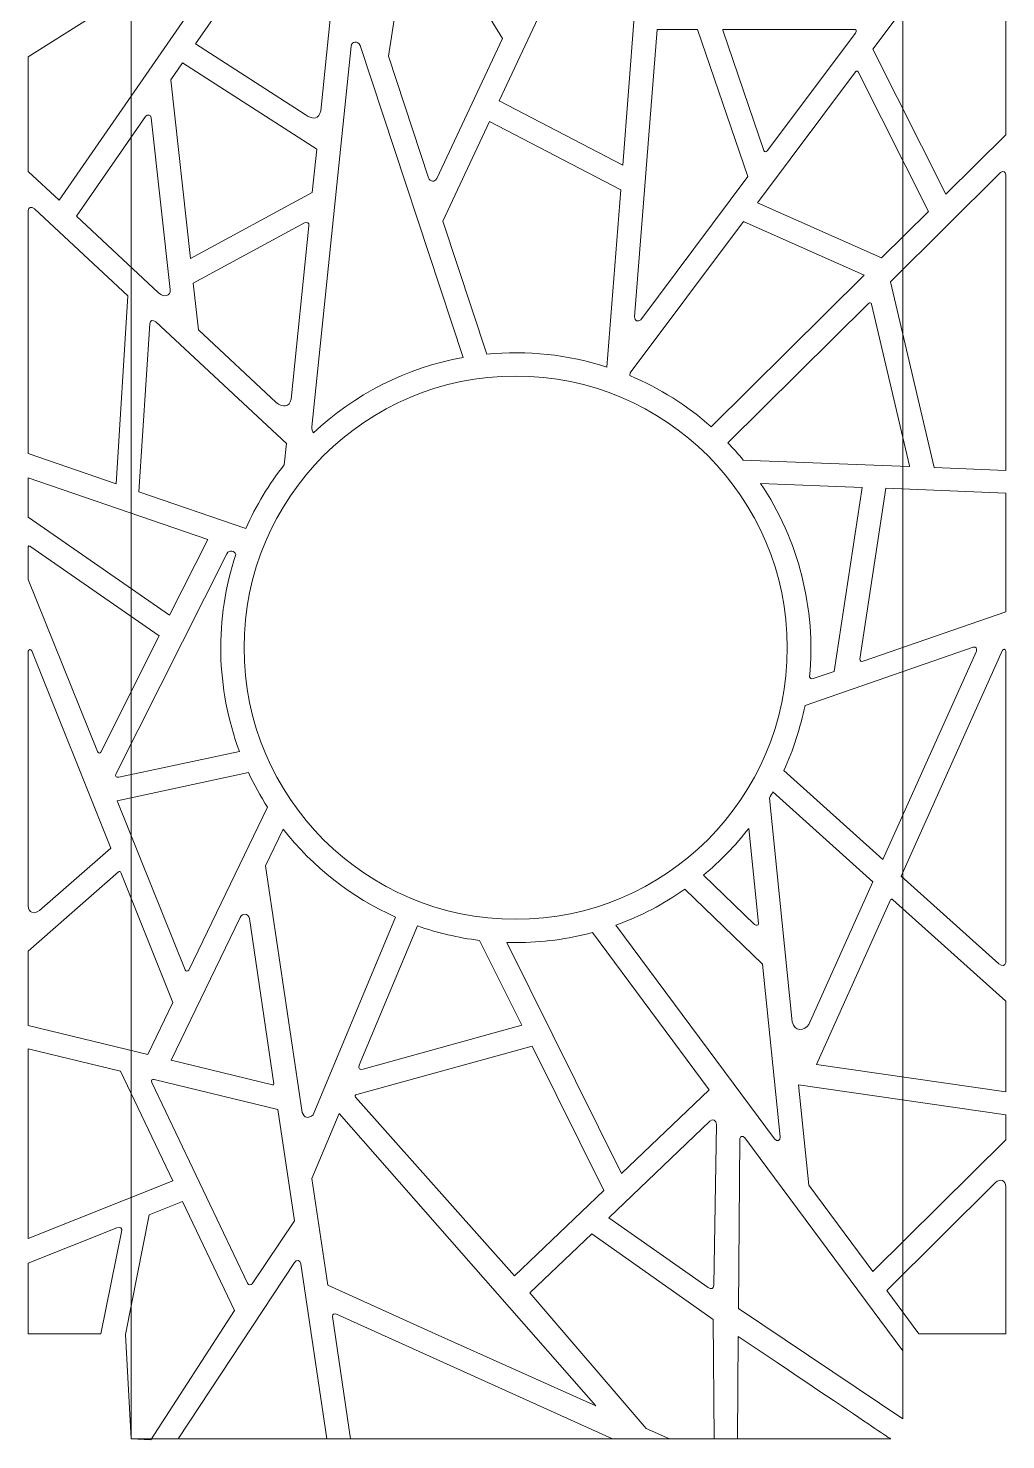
# Model space of a CAD drawing. Header units: centimetres. Extents: x -80 to 80, y -113 to 113.
# Drawn here: x 4.3 to 79.8, y -112.7 to -3.9 of the extents above; entities that cross this region are included whole.
import ezdxf

# ---------------------------------------------------------------- set-up
doc = ezdxf.new("R2010")
doc.units = ezdxf.units.CM
doc.header["$MEASUREMENT"] = 0
doc.layers.add('layer 1', color=7, linetype='Continuous')

msp = doc.modelspace()

# ---------------------------------------------------------------- linework, layer by layer
at = {"layer": 'layer 1', "color": 250, "lineweight": 9}
msp.add_open_spline([(70.87482, -112.66988), (70.87482, -112.66988), (12.30084, -112.66988), (12.30084, -112.66988), (12.30084, -112.66988), (12.30084, -112.66988), (12.30084, 112.73012), (12.30084, 112.73012), (12.30084, 112.73012), (12.30084, 112.73012), (71.80084, 112.73012), (71.80084, 112.73012), (71.80084, 112.73012), (71.80084, 112.73012), (71.80084, -111.11706), (71.80084, -111.11706)], degree=3, knots=[0, 0, 0, 0, 0.2, 0.2, 0.2, 0.2, 0.4, 0.4, 0.4, 0.4, 0.6, 0.6, 0.6, 0.6, 1, 1, 1, 1], dxfattribs=at)
at = {"layer": 'layer 1', "color": 240, "lineweight": 9}
for points, knots in [([(79.23345, 7.54505), (79.23345, 7.54505), (69.48706, -5.45759), (69.48706, -5.45759), (69.48706, -5.45759), (69.48706, -5.45759), (75.14016, -16.64645), (75.14016, -16.64645), (75.14016, -16.64645), (75.14016, -16.64645), (79.75113, -12.07595), (79.75113, -12.07595), (79.75113, -12.07595), (79.75113, -12.07595), (79.75113, 7.4638), (79.75113, 7.4638), (79.75113, 7.4638), (79.73594, 7.75729), (79.41804, 7.79895), (79.23345, 7.54505)], [0, 0, 0, 0, 0.166666667, 0.166666667, 0.166666667, 0.166666667, 0.333333333, 0.333333333, 0.333333333, 0.333333333, 0.5, 0.5, 0.5, 0.5, 0.666666667, 0.666666667, 0.666666667, 0.666666667, 1, 1, 1, 1]), ([(35.22221, -15.38343), (35.22221, -15.38343), (32.13041, -6.01917), (32.13041, -6.01917), (32.13041, -6.01917), (32.13041, -6.01917), (34.02014, 6.12269), (34.02014, 6.12269), (34.02014, 6.12269), (34.06151, 6.25449), (34.2033, 6.26389), (34.29043, 6.13308), (34.29043, 6.13308), (34.29043, 6.13308), (40.93044, -4.64004), (40.93044, -4.64004), (40.93044, -4.64004), (40.93044, -4.64004), (35.87281, -15.43941), (35.87281, -15.43941), (35.87281, -15.43941), (35.698, -15.74197), (35.35831, -15.70372), (35.22221, -15.38343)], [0, 0, 0, 0, 0.142857143, 0.142857143, 0.142857143, 0.142857143, 0.285714286, 0.285714286, 0.285714286, 0.285714286, 0.428571429, 0.428571429, 0.428571429, 0.428571429, 0.571428571, 0.571428571, 0.571428571, 0.571428571, 0.714285714, 0.714285714, 0.714285714, 0.714285714, 1, 1, 1, 1]), ([(47.07147, 4.20467), (47.07147, 4.20467), (40.67164, -9.46067), (40.67164, -9.46067), (40.67164, -9.46067), (40.67164, -9.46067), (50.20064, -14.4099), (50.20064, -14.4099), (50.20064, -14.4099), (50.20064, -14.4099), (51.09892, -2.99386), (51.09892, -2.99386), (51.09892, -2.99386), (51.09892, -2.99386), (47.33783, 4.18266), (47.33783, 4.18266), (47.33783, 4.18266), (47.25702, 4.33896), (47.11781, 4.30386), (47.07147, 4.20467)], [0, 0, 0, 0, 0.166666667, 0.166666667, 0.166666667, 0.166666667, 0.333333333, 0.333333333, 0.333333333, 0.333333333, 0.5, 0.5, 0.5, 0.5, 0.666666667, 0.666666667, 0.666666667, 0.666666667, 1, 1, 1, 1]), ([(26.91184, -10.21169), (26.91184, -10.21169), (27.66645, -2.88626), (27.66645, -2.88626), (27.66645, -2.88626), (27.66645, -2.88626), (21.99803, 1.78444), (21.99803, 1.78444), (21.99803, 1.78444), (21.99803, 1.78444), (17.26058, -5.06625), (17.26058, -5.06625), (17.26058, -5.06625), (17.26058, -5.06625), (25.71278, -10.50755), (25.71278, -10.50755), (25.71278, -10.50755), (26.37563, -10.95286), (26.77531, -10.85425), (26.91184, -10.21169)], [0, 0, 0, 0, 0.166666667, 0.166666667, 0.166666667, 0.166666667, 0.333333333, 0.333333333, 0.333333333, 0.333333333, 0.5, 0.5, 0.5, 0.5, 0.666666667, 0.666666667, 0.666666667, 0.666666667, 1, 1, 1, 1]), ([(6.73652, -17.12199), (6.73652, -17.12199), (16.672, -2.75456), (16.672, -2.75456), (16.672, -2.75456), (16.672, -2.75456), (13.64644, -0.17117), (13.64644, -0.17117), (13.64644, -0.17117), (13.64644, -0.17117), (4.35116, -6.05733), (4.35116, -6.05733), (4.35116, -6.05733), (4.35116, -6.05733), (4.35117, -14.89914), (4.35117, -14.89914), (4.35117, -14.89914), (4.35117, -14.89914), (6.73652, -17.12199), (6.73652, -17.12199)], [0, 0, 0, 0, 0.166666667, 0.166666667, 0.166666667, 0.166666667, 0.333333333, 0.333333333, 0.333333333, 0.333333333, 0.5, 0.5, 0.5, 0.5, 0.666666667, 0.666666667, 0.666666667, 0.666666667, 1, 1, 1, 1]), ([(51.10878, -26.11712), (51.10878, -26.11712), (52.85354, -3.9438), (52.85354, -3.9438), (52.85354, -3.9438), (52.85354, -3.9438), (55.97858, -3.94378), (55.97858, -3.94378), (55.97858, -3.94378), (55.97858, -3.94378), (59.8652, -15.2995), (59.8652, -15.2995), (59.8652, -15.2995), (59.8652, -15.2995), (51.5906, -26.33865), (51.5906, -26.33865), (51.5906, -26.33865), (51.33797, -26.49386), (51.12531, -26.46981), (51.10878, -26.11712)], [0, 0, 0, 0, 0.166666667, 0.166666667, 0.166666667, 0.166666667, 0.333333333, 0.333333333, 0.333333333, 0.333333333, 0.5, 0.5, 0.5, 0.5, 0.666666667, 0.666666667, 0.666666667, 0.666666667, 1, 1, 1, 1]), ([(57.91857, -4.00393), (57.91857, -4.00393), (61.0978, -13.2929), (61.0978, -13.2929), (61.0978, -13.2929), (61.14839, -13.39933), (61.2497, -13.4057), (61.35497, -13.312), (61.35497, -13.312), (61.35497, -13.312), (68.16815, -4.22259), (68.16815, -4.22259), (68.16815, -4.22259), (68.28325, -4.03719), (68.22527, -3.94425), (67.99422, -3.9438), (67.99422, -3.9438), (67.99422, -3.9438), (57.97001, -3.9438), (57.97001, -3.9438), (57.97001, -3.9438), (57.92545, -3.94603), (57.90833, -3.96607), (57.91857, -4.00393)], [0, 0, 0, 0, 0.142857143, 0.142857143, 0.142857143, 0.142857143, 0.285714286, 0.285714286, 0.285714286, 0.285714286, 0.428571429, 0.428571429, 0.428571429, 0.428571429, 0.571428571, 0.571428571, 0.571428571, 0.571428571, 0.714285714, 0.714285714, 0.714285714, 0.714285714, 1, 1, 1, 1]), ([(37.88691, -29.24184), (37.88691, -29.24184), (29.94071, -5.17963), (29.94071, -5.17963), (29.94071, -5.17963), (29.76286, -4.82074), (29.31034, -4.82624), (29.25737, -5.23645), (29.25737, -5.23645), (29.25737, -5.23645), (26.23374, -34.59178), (26.23374, -34.59178), (26.23374, -34.59178), (26.2218, -34.8011), (26.26747, -34.96108), (26.3538, -35.06591), (26.3538, -35.06591), (29.49114, -32.11153), (33.46746, -30.03819), (37.88691, -29.24184)], [0, 0, 0, 0, 0.166666667, 0.166666667, 0.166666667, 0.166666667, 0.333333333, 0.333333333, 0.333333333, 0.333333333, 0.5, 0.5, 0.5, 0.5, 0.666666667, 0.666666667, 0.666666667, 0.666666667, 1, 1, 1, 1]), ([(15.34964, -7.82964), (15.34964, -7.82964), (16.25418, -6.52155), (16.25418, -6.52155), (16.25418, -6.52155), (16.25418, -6.52155), (26.6055, -13.18549), (26.6055, -13.18549), (26.6055, -13.18549), (26.6055, -13.18549), (26.26046, -16.53506), (26.26046, -16.53506), (26.26046, -16.53506), (26.26046, -16.53506), (16.86761, -21.61422), (16.86761, -21.61422), (16.86761, -21.61422), (16.86761, -21.61422), (15.34964, -7.82964), (15.34964, -7.82964)], [0, 0, 0, 0, 0.166666667, 0.166666667, 0.166666667, 0.166666667, 0.333333333, 0.333333333, 0.333333333, 0.333333333, 0.5, 0.5, 0.5, 0.5, 0.666666667, 0.666666667, 0.666666667, 0.666666667, 1, 1, 1, 1]), ([(68.16291, -7.22412), (68.16291, -7.22412), (60.60362, -17.30899), (60.60362, -17.30899), (60.60362, -17.30899), (60.60362, -17.30899), (70.16876, -21.57416), (70.16876, -21.57416), (70.16876, -21.57416), (70.16876, -21.57416), (73.79021, -17.98451), (73.79021, -17.98451), (73.79021, -17.98451), (73.79021, -17.98451), (68.353, -7.22412), (68.353, -7.22412), (68.353, -7.22412), (68.30273, -7.141), (68.23356, -7.1373), (68.16291, -7.22412)], [0, 0, 0, 0, 0.166666667, 0.166666667, 0.166666667, 0.166666667, 0.333333333, 0.333333333, 0.333333333, 0.333333333, 0.5, 0.5, 0.5, 0.5, 0.666666667, 0.666666667, 0.666666667, 0.666666667, 1, 1, 1, 1]), ([(14.39664, -24.26029), (14.39664, -24.26029), (8.0666, -18.36144), (8.0666, -18.36144), (8.0666, -18.36144), (8.0666, -18.36144), (13.38747, -10.66706), (13.38747, -10.66706), (13.38747, -10.66706), (13.57004, -10.46958), (13.79412, -10.51387), (13.83863, -10.76472), (13.83863, -10.76472), (13.83863, -10.76472), (15.29672, -24.00526), (15.29672, -24.00526), (15.29672, -24.00526), (15.33978, -24.517), (14.8499, -24.66254), (14.39664, -24.26029)], [0, 0, 0, 0, 0.166666667, 0.166666667, 0.166666667, 0.166666667, 0.333333333, 0.333333333, 0.333333333, 0.333333333, 0.5, 0.5, 0.5, 0.5, 0.666666667, 0.666666667, 0.666666667, 0.666666667, 1, 1, 1, 1]), ([(48.97485, -29.98751), (48.97485, -29.98751), (50.05054, -16.31742), (50.05054, -16.31742), (50.05054, -16.31742), (50.05054, -16.31742), (39.92375, -11.05766), (39.92375, -11.05766), (39.92375, -11.05766), (39.92375, -11.05766), (36.32857, -18.73433), (36.32857, -18.73433), (36.32857, -18.73433), (36.32857, -18.73433), (39.71421, -28.98871), (39.71421, -28.98871), (39.71421, -28.98871), (42.82637, -28.6855), (45.99833, -29.02124), (48.97485, -29.98751)], [0, 0, 0, 0, 0.166666667, 0.166666667, 0.166666667, 0.166666667, 0.333333333, 0.333333333, 0.333333333, 0.333333333, 0.5, 0.5, 0.5, 0.5, 0.666666667, 0.666666667, 0.666666667, 0.666666667, 1, 1, 1, 1]), ([(79.34571, -14.99066), (79.34571, -14.99066), (70.85866, -23.40314), (70.85866, -23.40314), (70.85866, -23.40314), (70.85866, -23.40314), (74.23584, -37.74269), (74.23584, -37.74269), (74.23584, -37.74269), (74.23584, -37.74269), (79.75113, -37.96133), (79.75113, -37.96133), (79.75113, -37.96133), (79.75113, -37.96133), (79.75113, -15.16283), (79.75113, -15.16283), (79.75113, -15.16283), (79.73924, -14.91078), (79.5521, -14.82024), (79.34571, -14.99066)], [0, 0, 0, 0, 0.166666667, 0.166666667, 0.166666667, 0.166666667, 0.333333333, 0.333333333, 0.333333333, 0.333333333, 0.5, 0.5, 0.5, 0.5, 0.666666667, 0.666666667, 0.666666667, 0.666666667, 1, 1, 1, 1]), ([(4.35115, -17.91754), (4.35115, -17.91754), (4.35115, -36.66746), (4.35115, -36.66746), (4.35115, -36.66746), (4.35115, -36.66746), (11.12966, -38.99804), (11.12966, -38.99804), (11.12966, -38.99804), (11.12966, -38.99804), (12.038, -24.49841), (12.038, -24.49841), (12.038, -24.49841), (12.038, -24.49841), (4.83369, -17.78488), (4.83369, -17.78488), (4.83369, -17.78488), (4.58771, -17.58101), (4.36023, -17.64562), (4.35115, -17.91754)], [0, 0, 0, 0, 0.166666667, 0.166666667, 0.166666667, 0.166666667, 0.333333333, 0.333333333, 0.333333333, 0.333333333, 0.5, 0.5, 0.5, 0.5, 0.666666667, 0.666666667, 0.666666667, 0.666666667, 1, 1, 1, 1]), ([(25.66493, -18.86138), (25.66493, -18.86138), (17.07594, -23.50592), (17.07594, -23.50592), (17.07594, -23.50592), (17.07594, -23.50592), (17.4749, -27.12884), (17.4749, -27.12884), (17.4749, -27.12884), (17.4749, -27.12884), (23.46599, -32.71179), (23.46599, -32.71179), (23.46599, -32.71179), (23.97504, -33.14474), (24.52514, -33.07339), (24.61885, -32.47132), (24.61885, -32.47132), (24.61885, -32.47132), (25.99691, -19.09343), (25.99691, -19.09343), (25.99691, -19.09343), (26.00564, -18.85864), (25.89497, -18.78129), (25.66493, -18.86138)], [0, 0, 0, 0, 0.142857143, 0.142857143, 0.142857143, 0.142857143, 0.285714286, 0.285714286, 0.285714286, 0.285714286, 0.428571429, 0.428571429, 0.428571429, 0.428571429, 0.571428571, 0.571428571, 0.571428571, 0.571428571, 0.714285714, 0.714285714, 0.714285714, 0.714285714, 1, 1, 1, 1]), ([(57.0282, -34.59946), (57.0282, -34.59946), (68.82651, -22.90079), (68.82651, -22.90079), (68.82651, -22.90079), (68.82651, -22.90079), (59.52207, -18.75185), (59.52207, -18.75185), (59.52207, -18.75185), (59.52207, -18.75185), (50.76953, -30.42864), (50.76953, -30.42864), (50.76953, -30.42864), (50.76953, -30.42864), (50.75225, -30.64823), (50.75225, -30.64823), (50.75225, -30.64823), (53.06306, -31.61946), (55.17986, -32.96137), (57.0282, -34.59946)], [0, 0, 0, 0, 0.166666667, 0.166666667, 0.166666667, 0.166666667, 0.333333333, 0.333333333, 0.333333333, 0.333333333, 0.5, 0.5, 0.5, 0.5, 0.666666667, 0.666666667, 0.666666667, 0.666666667, 1, 1, 1, 1]), ([(59.49914, -37.15858), (59.49914, -37.15858), (72.28464, -37.66534), (72.28464, -37.66534), (72.28464, -37.66534), (72.3244, -37.6648), (72.3412, -37.64679), (72.33505, -37.6113), (72.33505, -37.6113), (72.33505, -37.6113), (69.39765, -25.13903), (69.39765, -25.13903), (69.39765, -25.13903), (69.35689, -25.02486), (69.25829, -25.00015), (69.15065, -25.09615), (69.15065, -25.09615), (69.15065, -25.09615), (58.31704, -35.83469), (58.31704, -35.83469), (58.31704, -35.83469), (58.72786, -36.26035), (59.12225, -36.702), (59.49914, -37.15858)], [0, 0, 0, 0, 0.142857143, 0.142857143, 0.142857143, 0.142857143, 0.285714286, 0.285714286, 0.285714286, 0.285714286, 0.428571429, 0.428571429, 0.428571429, 0.428571429, 0.571428571, 0.571428571, 0.571428571, 0.571428571, 0.714285714, 0.714285714, 0.714285714, 0.714285714, 1, 1, 1, 1]), ([(24.09859, -37.52331), (24.09859, -37.52331), (24.26632, -35.89363), (24.26632, -35.89363), (24.26632, -35.89363), (24.26632, -35.89363), (14.19354, -26.50709), (14.19354, -26.50709), (14.19354, -26.50709), (13.96954, -26.32431), (13.7518, -26.35661), (13.72639, -26.65742), (13.72639, -26.65742), (13.72639, -26.65742), (12.89176, -39.60388), (12.89176, -39.60388), (12.89176, -39.60388), (12.89176, -39.60388), (21.13124, -42.43684), (21.13124, -42.43684), (21.13124, -42.43684), (21.91326, -40.66937), (22.9138, -39.02008), (24.09859, -37.52331)], [0, 0, 0, 0, 0.142857143, 0.142857143, 0.142857143, 0.142857143, 0.285714286, 0.285714286, 0.285714286, 0.285714286, 0.428571429, 0.428571429, 0.428571429, 0.428571429, 0.571428571, 0.571428571, 0.571428571, 0.571428571, 0.714285714, 0.714285714, 0.714285714, 0.714285714, 1, 1, 1, 1]), ([(41.94629, -30.68054), (53.51471, -30.68054), (62.89629, -40.06215), (62.89629, -51.63054), (62.89629, -51.63054), (62.89629, -63.19894), (53.51471, -72.58054), (41.94629, -72.58054), (41.94629, -72.58054), (30.37787, -72.58054), (20.99629, -63.19894), (20.99629, -51.63054), (20.99629, -51.63054), (20.99629, -40.06215), (30.37787, -30.68054), (41.94629, -30.68054)], [0, 0, 0, 0, 0.2, 0.2, 0.2, 0.2, 0.4, 0.4, 0.4, 0.4, 0.6, 0.6, 0.6, 0.6, 1, 1, 1, 1]), ([(15.25118, -49.13363), (15.25118, -49.13363), (18.19481, -43.28142), (18.19481, -43.28142), (18.19481, -43.28142), (18.19481, -43.28142), (4.35115, -38.5217), (4.35115, -38.5217), (4.35115, -38.5217), (4.35115, -38.5217), (4.35116, -41.56201), (4.35116, -41.56201), (4.35116, -41.56201), (4.35116, -41.56201), (15.25118, -49.13363), (15.25118, -49.13363)], [0, 0, 0, 0, 0.2, 0.2, 0.2, 0.2, 0.4, 0.4, 0.4, 0.4, 0.6, 0.6, 0.6, 0.6, 1, 1, 1, 1]), ([(64.62431, -53.8812), (64.6421, -54.00777), (64.73209, -54.05299), (64.89423, -54.01686), (64.89423, -54.01686), (64.89423, -54.01686), (66.50432, -53.45811), (66.50432, -53.45811), (66.50432, -53.45811), (66.50432, -53.45811), (68.67442, -39.26862), (68.67442, -39.26862), (68.67442, -39.26862), (68.67442, -39.26862), (60.84163, -38.95817), (60.84163, -38.95817), (60.84163, -38.95817), (63.78245, -43.33386), (65.11345, -48.6402), (64.62431, -53.8812)], [0, 0, 0, 0, 0.166666667, 0.166666667, 0.166666667, 0.166666667, 0.333333333, 0.333333333, 0.333333333, 0.333333333, 0.5, 0.5, 0.5, 0.5, 0.666666667, 0.666666667, 0.666666667, 0.666666667, 1, 1, 1, 1]), ([(68.49319, -52.50843), (68.49319, -52.50843), (70.50696, -39.34128), (70.50696, -39.34128), (70.50696, -39.34128), (70.50696, -39.34128), (79.75113, -39.70776), (79.75113, -39.70776), (79.75113, -39.70776), (79.75113, -39.70776), (79.75113, -48.86181), (79.75113, -48.86181), (79.75113, -48.86181), (79.75113, -48.86181), (68.7594, -52.67564), (68.7594, -52.67564), (68.7594, -52.67564), (68.58287, -52.72312), (68.49413, -52.66738), (68.49319, -52.50843)], [0, 0, 0, 0, 0.166666667, 0.166666667, 0.166666667, 0.166666667, 0.333333333, 0.333333333, 0.333333333, 0.333333333, 0.5, 0.5, 0.5, 0.5, 0.666666667, 0.666666667, 0.666666667, 0.666666667, 1, 1, 1, 1]), ([(4.47509, -43.80462), (4.47509, -43.80462), (14.44733, -50.73175), (14.44733, -50.73175), (14.44733, -50.73175), (14.44733, -50.73175), (9.94557, -59.68166), (9.94557, -59.68166), (9.94557, -59.68166), (9.87992, -59.80002), (9.75381, -59.78998), (9.69084, -59.64996), (9.69084, -59.64996), (9.69084, -59.64996), (4.35116, -46.36307), (4.35116, -46.36307), (4.35116, -46.36307), (4.35116, -46.36307), (4.35115, -43.85148), (4.35115, -43.85148), (4.35115, -43.85148), (4.35079, -43.78276), (4.40673, -43.7666), (4.47509, -43.80462)], [0, 0, 0, 0, 0.142857143, 0.142857143, 0.142857143, 0.142857143, 0.285714286, 0.285714286, 0.285714286, 0.285714286, 0.428571429, 0.428571429, 0.428571429, 0.428571429, 0.571428571, 0.571428571, 0.571428571, 0.571428571, 0.714285714, 0.714285714, 0.714285714, 0.714285714, 1, 1, 1, 1]), ([(20.35239, -44.45241), (18.72055, -49.36221), (18.82218, -54.78465), (20.64279, -59.62959), (20.64279, -59.62959), (20.64279, -59.62959), (11.33533, -61.62606), (11.33533, -61.62606), (11.33533, -61.62606), (11.12208, -61.6648), (11.05032, -61.55715), (11.11354, -61.38428), (11.11354, -61.38428), (11.11354, -61.38428), (19.66543, -44.38228), (19.66543, -44.38228), (19.66543, -44.38228), (19.83589, -44.05055), (20.29012, -44.15321), (20.35239, -44.45241)], [0, 0, 0, 0, 0.166666667, 0.166666667, 0.166666667, 0.166666667, 0.333333333, 0.333333333, 0.333333333, 0.333333333, 0.5, 0.5, 0.5, 0.5, 0.666666667, 0.666666667, 0.666666667, 0.666666667, 1, 1, 1, 1]), ([(4.35115, -71.55236), (4.35115, -71.55236), (4.35115, -51.9023), (4.35115, -51.9023), (4.35115, -51.9023), (4.348, -51.76142), (4.55506, -51.73726), (4.61762, -51.88914), (4.61762, -51.88914), (4.61762, -51.88914), (10.72516, -67.08657), (10.72516, -67.08657), (10.72516, -67.08657), (10.72516, -67.08657), (5.21239, -71.91828), (5.21239, -71.91828), (5.21239, -71.91828), (4.7741, -72.24249), (4.36558, -72.04584), (4.35115, -71.55236)], [0, 0, 0, 0, 0.166666667, 0.166666667, 0.166666667, 0.166666667, 0.333333333, 0.333333333, 0.333333333, 0.333333333, 0.5, 0.5, 0.5, 0.5, 0.666666667, 0.666666667, 0.666666667, 0.666666667, 1, 1, 1, 1]), ([(62.63053, -61.1143), (62.63053, -61.1143), (70.2662, -67.97648), (70.2662, -67.97648), (70.2662, -67.97648), (70.2662, -67.97648), (77.48434, -51.89529), (77.48434, -51.89529), (77.48434, -51.89529), (77.55058, -51.65921), (77.46727, -51.55786), (77.23442, -51.5912), (77.23442, -51.5912), (77.23442, -51.5912), (64.27173, -56.08899), (64.27173, -56.08899), (64.27173, -56.08899), (63.89598, -57.81888), (63.37056, -59.50334), (62.63053, -61.1143)], [0, 0, 0, 0, 0.166666667, 0.166666667, 0.166666667, 0.166666667, 0.333333333, 0.333333333, 0.333333333, 0.333333333, 0.5, 0.5, 0.5, 0.5, 0.666666667, 0.666666667, 0.666666667, 0.666666667, 1, 1, 1, 1]), ([(79.2214, -76.02452), (79.2214, -76.02452), (71.68082, -69.24781), (71.68082, -69.24781), (71.68082, -69.24781), (71.68082, -69.24781), (79.49879, -51.83023), (79.49879, -51.83023), (79.49879, -51.83023), (79.58351, -51.70563), (79.73648, -51.73079), (79.75113, -51.90569), (79.75113, -51.90569), (79.75113, -51.90569), (79.75111, -75.9055), (79.75111, -75.9055), (79.75111, -75.9055), (79.71768, -76.19571), (79.47802, -76.21125), (79.2214, -76.02452)], [0, 0, 0, 0, 0.166666667, 0.166666667, 0.166666667, 0.166666667, 0.333333333, 0.333333333, 0.333333333, 0.333333333, 0.5, 0.5, 0.5, 0.5, 0.666666667, 0.666666667, 0.666666667, 0.666666667, 1, 1, 1, 1]), ([(21.33399, -61.26947), (21.33399, -61.26947), (11.21414, -63.44026), (11.21414, -63.44026), (11.21414, -63.44026), (11.21414, -63.44026), (16.4581, -76.48524), (16.4581, -76.48524), (16.4581, -76.48524), (16.50347, -76.59924), (16.66262, -76.61481), (16.72554, -76.5021), (16.72554, -76.5021), (16.72554, -76.5021), (22.81389, -63.94289), (22.81389, -63.94289), (22.81389, -63.94289), (22.2633, -63.08924), (21.76829, -62.19639), (21.33399, -61.26947)], [0, 0, 0, 0, 0.166666667, 0.166666667, 0.166666667, 0.166666667, 0.333333333, 0.333333333, 0.333333333, 0.333333333, 0.5, 0.5, 0.5, 0.5, 0.666666667, 0.666666667, 0.666666667, 0.666666667, 1, 1, 1, 1]), ([(61.51933, -63.23129), (61.51933, -63.23129), (63.28706, -80.48909), (63.28706, -80.48909), (63.28706, -80.48909), (63.4177, -81.29159), (64.27594, -81.20607), (64.56014, -80.68898), (64.56014, -80.68898), (64.56014, -80.68898), (69.50041, -69.68262), (69.50041, -69.68262), (69.50041, -69.68262), (69.50041, -69.68262), (61.7936, -62.75663), (61.7936, -62.75663), (61.7936, -62.75663), (61.70403, -62.91605), (61.61259, -63.07429), (61.51933, -63.23129)], [0, 0, 0, 0, 0.166666667, 0.166666667, 0.166666667, 0.166666667, 0.333333333, 0.333333333, 0.333333333, 0.333333333, 0.5, 0.5, 0.5, 0.5, 0.666666667, 0.666666667, 0.666666667, 0.666666667, 1, 1, 1, 1]), ([(24.00936, -65.62431), (24.00936, -65.62431), (22.64057, -68.44814), (22.64057, -68.44814), (22.64057, -68.44814), (22.64057, -68.44814), (25.47498, -87.47453), (25.47498, -87.47453), (25.47498, -87.47453), (25.65516, -87.92171), (25.93897, -87.98382), (26.32639, -87.66081), (26.32639, -87.66081), (26.32639, -87.66081), (32.68777, -72.41679), (32.68777, -72.41679), (32.68777, -72.41679), (29.26541, -70.88971), (26.2892, -68.54217), (24.00936, -65.62431)], [0, 0, 0, 0, 0.166666667, 0.166666667, 0.166666667, 0.166666667, 0.333333333, 0.333333333, 0.333333333, 0.333333333, 0.5, 0.5, 0.5, 0.5, 0.666666667, 0.666666667, 0.666666667, 0.666666667, 1, 1, 1, 1]), ([(56.43378, -69.17056), (56.43378, -69.17056), (60.37997, -72.97468), (60.37997, -72.97468), (60.37997, -72.97468), (60.49636, -73.08511), (60.6855, -73.06032), (60.67255, -72.91674), (60.67255, -72.91674), (60.67255, -72.91674), (59.92486, -65.57082), (59.92486, -65.57082), (59.92486, -65.57082), (58.89648, -66.89507), (57.72505, -68.10274), (56.43378, -69.17056)], [0, 0, 0, 0, 0.2, 0.2, 0.2, 0.2, 0.4, 0.4, 0.4, 0.4, 0.6, 0.6, 0.6, 0.6, 1, 1, 1, 1]), ([(11.48538, -68.97826), (11.48538, -68.97826), (15.51373, -79.00191), (15.51373, -79.00191), (15.51373, -79.00191), (15.51373, -79.00191), (13.56637, -83.01903), (13.56637, -83.01903), (13.56637, -83.01903), (13.56637, -83.01903), (4.35117, -80.77708), (4.35117, -80.77708), (4.35117, -80.77708), (4.35117, -80.77708), (4.35113, -75.03975), (4.35113, -75.03975), (4.35113, -75.03975), (4.35113, -75.03975), (11.31603, -68.93532), (11.31603, -68.93532), (11.31603, -68.93532), (11.38976, -68.87847), (11.44621, -68.89277), (11.48538, -68.97826)], [0, 0, 0, 0, 0.142857143, 0.142857143, 0.142857143, 0.142857143, 0.285714286, 0.285714286, 0.285714286, 0.285714286, 0.428571429, 0.428571429, 0.428571429, 0.428571429, 0.571428571, 0.571428571, 0.571428571, 0.571428571, 0.714285714, 0.714285714, 0.714285714, 0.714285714, 1, 1, 1, 1]), ([(49.67994, -73.03174), (49.67994, -73.03174), (61.90549, -89.51545), (61.90549, -89.51545), (61.90549, -89.51545), (62.1279, -89.75497), (62.37033, -89.65893), (62.34649, -89.36425), (62.34649, -89.36425), (62.34649, -89.36425), (60.99047, -76.04051), (60.99047, -76.04051), (60.99047, -76.04051), (60.99047, -76.04051), (54.99893, -70.2647), (54.99893, -70.2647), (54.99893, -70.2647), (53.36975, -71.40814), (51.58385, -72.3434), (49.67994, -73.03174)], [0, 0, 0, 0, 0.166666667, 0.166666667, 0.166666667, 0.166666667, 0.333333333, 0.333333333, 0.333333333, 0.333333333, 0.5, 0.5, 0.5, 0.5, 0.666666667, 0.666666667, 0.666666667, 0.666666667, 1, 1, 1, 1]), ([(70.85198, -71.09441), (70.85198, -71.09441), (65.15802, -83.77993), (65.15802, -83.77993), (65.15802, -83.77993), (65.15802, -83.77993), (79.75113, -85.89163), (79.75113, -85.89163), (79.75113, -85.89163), (79.75113, -85.89163), (79.75114, -78.89486), (79.75114, -78.89486), (79.75114, -78.89486), (79.75114, -78.89486), (71.04832, -71.07373), (71.04832, -71.07373), (71.04832, -71.07373), (70.97847, -71.01349), (70.91302, -71.02039), (70.85198, -71.09441)], [0, 0, 0, 0, 0.166666667, 0.166666667, 0.166666667, 0.166666667, 0.333333333, 0.333333333, 0.333333333, 0.333333333, 0.5, 0.5, 0.5, 0.5, 0.666666667, 0.666666667, 0.666666667, 0.666666667, 1, 1, 1, 1]), ([(23.18348, -85.35873), (23.18348, -85.35873), (15.36496, -83.45659), (15.36496, -83.45659), (15.36496, -83.45659), (15.36496, -83.45659), (20.70495, -72.44102), (20.70495, -72.44102), (20.70495, -72.44102), (20.88115, -72.07412), (21.32207, -72.13035), (21.40307, -72.51015), (21.40307, -72.51015), (21.40307, -72.51015), (23.30396, -85.2693), (23.30396, -85.2693), (23.30396, -85.2693), (23.2958, -85.3462), (23.25564, -85.376), (23.18348, -85.35873)], [0, 0, 0, 0, 0.166666667, 0.166666667, 0.166666667, 0.166666667, 0.333333333, 0.333333333, 0.333333333, 0.333333333, 0.5, 0.5, 0.5, 0.5, 0.666666667, 0.666666667, 0.666666667, 0.666666667, 1, 1, 1, 1]), ([(34.37149, -73.08849), (34.37149, -73.08849), (29.88266, -83.84559), (29.88266, -83.84559), (29.88266, -83.84559), (29.80805, -84.11674), (29.90855, -84.21681), (30.18418, -84.14581), (30.18418, -84.14581), (30.18418, -84.14581), (42.41953, -80.76281), (42.41953, -80.76281), (42.41953, -80.76281), (42.41953, -80.76281), (39.16475, -74.2121), (39.16475, -74.2121), (39.16475, -74.2121), (37.50528, -74.0097), (35.90088, -73.62854), (34.37149, -73.08849)], [0, 0, 0, 0, 0.166666667, 0.166666667, 0.166666667, 0.166666667, 0.333333333, 0.333333333, 0.333333333, 0.333333333, 0.5, 0.5, 0.5, 0.5, 0.666666667, 0.666666667, 0.666666667, 0.666666667, 1, 1, 1, 1]), ([(41.26316, -74.37047), (41.26316, -74.37047), (50.11755, -92.19088), (50.11755, -92.19088), (50.11755, -92.19088), (50.11755, -92.19088), (56.86986, -85.7416), (56.86986, -85.7416), (56.86986, -85.7416), (56.86986, -85.7416), (47.86657, -73.60222), (47.86657, -73.60222), (47.86657, -73.60222), (45.97881, -74.10981), (43.99409, -74.38054), (41.94629, -74.38054), (41.94629, -74.38054), (41.71779, -74.38054), (41.49006, -74.37716), (41.26316, -74.37047)], [0, 0, 0, 0, 0.166666667, 0.166666667, 0.166666667, 0.166666667, 0.333333333, 0.333333333, 0.333333333, 0.333333333, 0.5, 0.5, 0.5, 0.5, 0.666666667, 0.666666667, 0.666666667, 0.666666667, 1, 1, 1, 1]), ([(15.49699, -92.75587), (15.49699, -92.75587), (11.47326, -84.31031), (11.47326, -84.31031), (11.47326, -84.31031), (11.47326, -84.31031), (4.35115, -82.5776), (4.35115, -82.5776), (4.35115, -82.5776), (4.35115, -82.5776), (4.35116, -97.20924), (4.35116, -97.20924), (4.35116, -97.20924), (4.35116, -97.20924), (15.49699, -92.75587), (15.49699, -92.75587)], [0, 0, 0, 0, 0.2, 0.2, 0.2, 0.2, 0.4, 0.4, 0.4, 0.4, 0.6, 0.6, 0.6, 0.6, 1, 1, 1, 1]), ([(29.60013, -86.30361), (29.60013, -86.30361), (41.86157, -100.07634), (41.86157, -100.07634), (41.86157, -100.07634), (41.86157, -100.07634), (48.74786, -93.4991), (48.74786, -93.4991), (48.74786, -93.4991), (48.74786, -93.4991), (43.21303, -82.35978), (43.21303, -82.35978), (43.21303, -82.35978), (43.21303, -82.35978), (29.69097, -86.09856), (29.69097, -86.09856), (29.69097, -86.09856), (29.57038, -86.14005), (29.5401, -86.2084), (29.60013, -86.30361)], [0, 0, 0, 0, 0.166666667, 0.166666667, 0.166666667, 0.166666667, 0.333333333, 0.333333333, 0.333333333, 0.333333333, 0.5, 0.5, 0.5, 0.5, 0.666666667, 0.666666667, 0.666666667, 0.666666667, 1, 1, 1, 1]), ([(13.88344, -85.16137), (13.88344, -85.16137), (21.26149, -100.64753), (21.26149, -100.64753), (21.26149, -100.64753), (21.37753, -100.81265), (21.50146, -100.82701), (21.63336, -100.69063), (21.63336, -100.69063), (21.63336, -100.69063), (24.87854, -95.83819), (24.87854, -95.83819), (24.87854, -95.83819), (24.87854, -95.83819), (23.60065, -87.26076), (23.60065, -87.26076), (23.60065, -87.26076), (23.60065, -87.26076), (14.06595, -84.94111), (14.06595, -84.94111), (14.06595, -84.94111), (13.8839, -84.91705), (13.82306, -84.99046), (13.88344, -85.16137)], [0, 0, 0, 0, 0.142857143, 0.142857143, 0.142857143, 0.142857143, 0.285714286, 0.285714286, 0.285714286, 0.285714286, 0.428571429, 0.428571429, 0.428571429, 0.428571429, 0.571428571, 0.571428571, 0.571428571, 0.571428571, 0.714285714, 0.714285714, 0.714285714, 0.714285714, 1, 1, 1, 1]), ([(79.75113, -87.65642), (79.75113, -87.65642), (79.75111, -89.58879), (79.75111, -89.58879), (79.75111, -89.58879), (79.75111, -89.58879), (69.505, -99.7618), (69.505, -99.7618), (69.505, -99.7618), (69.505, -99.7618), (64.55882, -93.09295), (64.55882, -93.09295), (64.55882, -93.09295), (64.55882, -93.09295), (63.77015, -85.34397), (63.77015, -85.34397), (63.77015, -85.34397), (63.77015, -85.34397), (79.75113, -87.65642), (79.75113, -87.65642)], [0, 0, 0, 0, 0.166666667, 0.166666667, 0.166666667, 0.166666667, 0.333333333, 0.333333333, 0.333333333, 0.333333333, 0.5, 0.5, 0.5, 0.5, 0.666666667, 0.666666667, 0.666666667, 0.666666667, 1, 1, 1, 1]), ([(48.1233, -110.11179), (48.1233, -110.11179), (35.7318, -104.54636), (35.7318, -104.54636), (35.7318, -104.54636), (35.7318, -104.54636), (27.46267, -100.81526), (27.46267, -100.81526), (27.46267, -100.81526), (27.46267, -100.81526), (26.23637, -92.58409), (26.23637, -92.58409), (26.23637, -92.58409), (26.23637, -92.58409), (28.32952, -87.56777), (28.32952, -87.56777), (28.32952, -87.56777), (28.32952, -87.56777), (48.1233, -110.11179), (48.1233, -110.11179)], [0, 0, 0, 0, 0.166666667, 0.166666667, 0.166666667, 0.166666667, 0.333333333, 0.333333333, 0.333333333, 0.333333333, 0.5, 0.5, 0.5, 0.5, 0.666666667, 0.666666667, 0.666666667, 0.666666667, 1, 1, 1, 1]), ([(56.78253, -100.9876), (56.78253, -100.9876), (49.12905, -95.60088), (49.12905, -95.60088), (49.12905, -95.60088), (49.12905, -95.60088), (56.9304, -88.14959), (56.9304, -88.14959), (56.9304, -88.14959), (57.15606, -87.96575), (57.43841, -88.07013), (57.43579, -88.40339), (57.43579, -88.40339), (57.43579, -88.40339), (57.22888, -100.81369), (57.22888, -100.81369), (57.22888, -100.81369), (57.22492, -101.072), (57.01812, -101.14891), (56.78253, -100.9876)], [0, 0, 0, 0, 0.166666667, 0.166666667, 0.166666667, 0.166666667, 0.333333333, 0.333333333, 0.333333333, 0.333333333, 0.5, 0.5, 0.5, 0.5, 0.666666667, 0.666666667, 0.666666667, 0.666666667, 1, 1, 1, 1]), ([(71.80084, -105.86277), (71.80084, -105.86277), (59.6113, -89.43789), (59.6113, -89.43789), (59.6113, -89.43789), (59.46108, -89.26779), (59.23811, -89.30846), (59.2418, -89.50366), (59.2418, -89.50366), (59.2418, -89.50366), (59.13139, -102.59762), (59.13139, -102.59762), (59.13139, -102.59762), (59.13139, -102.59762), (71.80084, -111.11706), (71.80084, -111.11706), (71.80084, -111.11706), (71.80084, -111.11706), (71.80084, -105.86277), (71.80084, -105.86277)], [0, 0, 0, 0, 0.166666667, 0.166666667, 0.166666667, 0.166666667, 0.333333333, 0.333333333, 0.333333333, 0.333333333, 0.5, 0.5, 0.5, 0.5, 0.666666667, 0.666666667, 0.666666667, 0.666666667, 1, 1, 1, 1]), ([(78.94422, -92.90494), (78.94422, -92.90494), (70.57925, -101.21025), (70.57925, -101.21025), (70.57925, -101.21025), (70.57925, -101.21025), (73.05356, -104.54637), (73.05356, -104.54637), (73.05356, -104.54637), (73.05356, -104.54637), (79.75113, -104.54636), (79.75113, -104.54636), (79.75113, -104.54636), (79.75113, -104.54636), (79.74603, -93.21149), (79.74603, -93.21149), (79.74603, -93.21149), (79.74818, -92.73916), (79.34117, -92.53709), (78.94422, -92.90494)], [0, 0, 0, 0, 0.166666667, 0.166666667, 0.166666667, 0.166666667, 0.333333333, 0.333333333, 0.333333333, 0.333333333, 0.5, 0.5, 0.5, 0.5, 0.666666667, 0.666666667, 0.666666667, 0.666666667, 1, 1, 1, 1]), ([(20.2609, -102.75513), (20.2609, -102.75513), (16.25384, -94.34452), (16.25384, -94.34452), (16.25384, -94.34452), (16.25384, -94.34452), (13.67525, -95.37482), (13.67525, -95.37482), (13.67525, -95.37482), (13.67525, -95.37482), (11.84547, -104.60659), (11.84547, -104.60659), (11.84547, -104.60659), (11.84547, -104.60659), (12.30084, -112.66988), (12.30084, -112.66988), (12.30084, -112.66988), (12.30084, -112.66988), (13.80491, -112.73011), (13.80491, -112.73011), (13.80491, -112.73011), (13.80491, -112.73011), (20.2609, -102.75513), (20.2609, -102.75513)], [0, 0, 0, 0, 0.142857143, 0.142857143, 0.142857143, 0.142857143, 0.285714286, 0.285714286, 0.285714286, 0.285714286, 0.428571429, 0.428571429, 0.428571429, 0.428571429, 0.571428571, 0.571428571, 0.571428571, 0.571428571, 0.714285714, 0.714285714, 0.714285714, 0.714285714, 1, 1, 1, 1]), ([(11.54829, -96.69603), (11.54829, -96.69603), (9.95285, -104.54635), (9.95285, -104.54635), (9.95285, -104.54635), (9.95285, -104.54635), (4.35115, -104.54636), (4.35115, -104.54636), (4.35115, -104.54636), (4.35115, -104.54636), (4.35115, -99.10027), (4.35115, -99.10027), (4.35115, -99.10027), (4.35115, -99.10027), (11.17217, -96.37492), (11.17217, -96.37492), (11.17217, -96.37492), (11.46044, -96.28754), (11.61186, -96.39041), (11.54829, -96.69603)], [0, 0, 0, 0, 0.166666667, 0.166666667, 0.166666667, 0.166666667, 0.333333333, 0.333333333, 0.333333333, 0.333333333, 0.5, 0.5, 0.5, 0.5, 0.666666667, 0.666666667, 0.666666667, 0.666666667, 1, 1, 1, 1]), ([(47.82326, -96.84807), (47.82326, -96.84807), (57.18509, -103.4412), (57.18509, -103.4412), (57.18509, -103.4412), (57.18509, -103.4412), (57.24556, -112.66988), (57.24556, -112.66988), (57.24556, -112.66988), (57.24556, -112.66988), (53.81341, -112.66988), (53.81341, -112.66988), (53.81341, -112.66988), (53.81341, -112.66988), (52.013, -111.86047), (52.013, -111.86047), (52.013, -111.86047), (52.013, -111.86047), (43.04801, -101.40901), (43.04801, -101.40901), (43.04801, -101.40901), (43.04801, -101.40901), (47.82326, -96.84807), (47.82326, -96.84807)], [0, 0, 0, 0, 0.142857143, 0.142857143, 0.142857143, 0.142857143, 0.285714286, 0.285714286, 0.285714286, 0.285714286, 0.428571429, 0.428571429, 0.428571429, 0.428571429, 0.571428571, 0.571428571, 0.571428571, 0.571428571, 0.714285714, 0.714285714, 0.714285714, 0.714285714, 1, 1, 1, 1]), ([(24.88174, -99.05141), (24.88174, -99.05141), (15.92453, -112.66988), (15.92453, -112.66988), (15.92453, -112.66988), (15.92453, -112.66988), (27.38034, -112.66988), (27.38034, -112.66988), (27.38034, -112.66988), (27.38034, -112.66988), (25.37214, -99.15145), (25.37214, -99.15145), (25.37214, -99.15145), (25.32645, -98.8718), (25.03283, -98.82179), (24.88174, -99.05141)], [0, 0, 0, 0, 0.2, 0.2, 0.2, 0.2, 0.4, 0.4, 0.4, 0.4, 0.6, 0.6, 0.6, 0.6, 1, 1, 1, 1]), ([(29.20081, -112.66988), (29.20081, -112.66988), (27.82147, -103.22364), (27.82147, -103.22364), (27.82147, -103.22364), (27.81929, -103.02739), (27.92448, -102.96916), (28.13702, -103.04895), (28.13702, -103.04895), (28.13702, -103.04895), (49.42165, -112.66988), (49.42165, -112.66988), (49.42165, -112.66988), (49.42165, -112.66988), (29.20081, -112.66988), (29.20081, -112.66988)], [0, 0, 0, 0, 0.2, 0.2, 0.2, 0.2, 0.4, 0.4, 0.4, 0.4, 0.6, 0.6, 0.6, 0.6, 1, 1, 1, 1]), ([(70.87594, -112.66988), (70.87594, -112.66988), (59.04643, -112.66988), (59.04643, -112.66988), (59.04643, -112.66988), (59.04643, -112.66988), (59.11318, -104.75598), (59.11318, -104.75598), (59.11318, -104.75598), (70.87482, -112.66988), (70.87594, -112.66988), (70.87594, -112.66988)], [0, 0, 0, 0, 0.25, 0.25, 0.25, 0.25, 0.5, 0.5, 0.5, 0.5, 1, 1, 1, 1])]:
    msp.add_open_spline(points, degree=3, knots=knots, dxfattribs=at)

doc.saveas('drawing.dxf')
